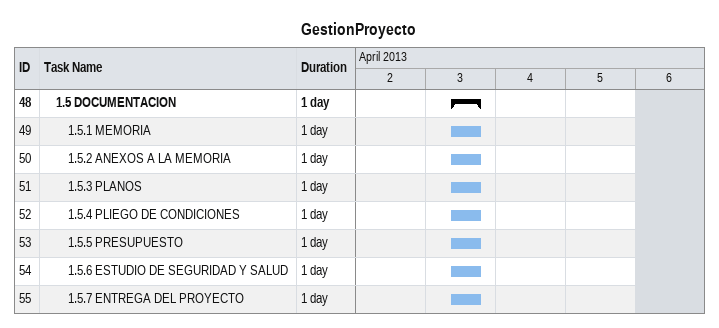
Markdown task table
GestionProyecto

| ID | Level | Task | Duration | Start | Finish |
|---|---|---|---|---|---|
| 48 | 2 | **1.5 DOCUMENTACION** | 1d | 2013-04-03 | 2013-04-03 |
| 49 | 3 | 1.5.1 MEMORIA | 1d | 2013-04-03 | 2013-04-03 |
| 50 | 3 | 1.5.2 ANEXOS A LA MEMORIA | 1d | 2013-04-03 | 2013-04-03 |
| 51 | 3 | 1.5.3 PLANOS | 1d | 2013-04-03 | 2013-04-03 |
| 52 | 3 | 1.5.4 PLIEGO DE CONDICIONES | 1d | 2013-04-03 | 2013-04-03 |
| 53 | 3 | 1.5.5 PRESUPUESTO | 1d | 2013-04-03 | 2013-04-03 |
| 54 | 3 | 1.5.6 ESTUDIO DE SEGURIDAD Y SALUD | 1d | 2013-04-03 | 2013-04-03 |
| 55 | 3 | 1.5.7 ENTREGA DEL PROYECTO | 1d | 2013-04-03 | 2013-04-03 |
